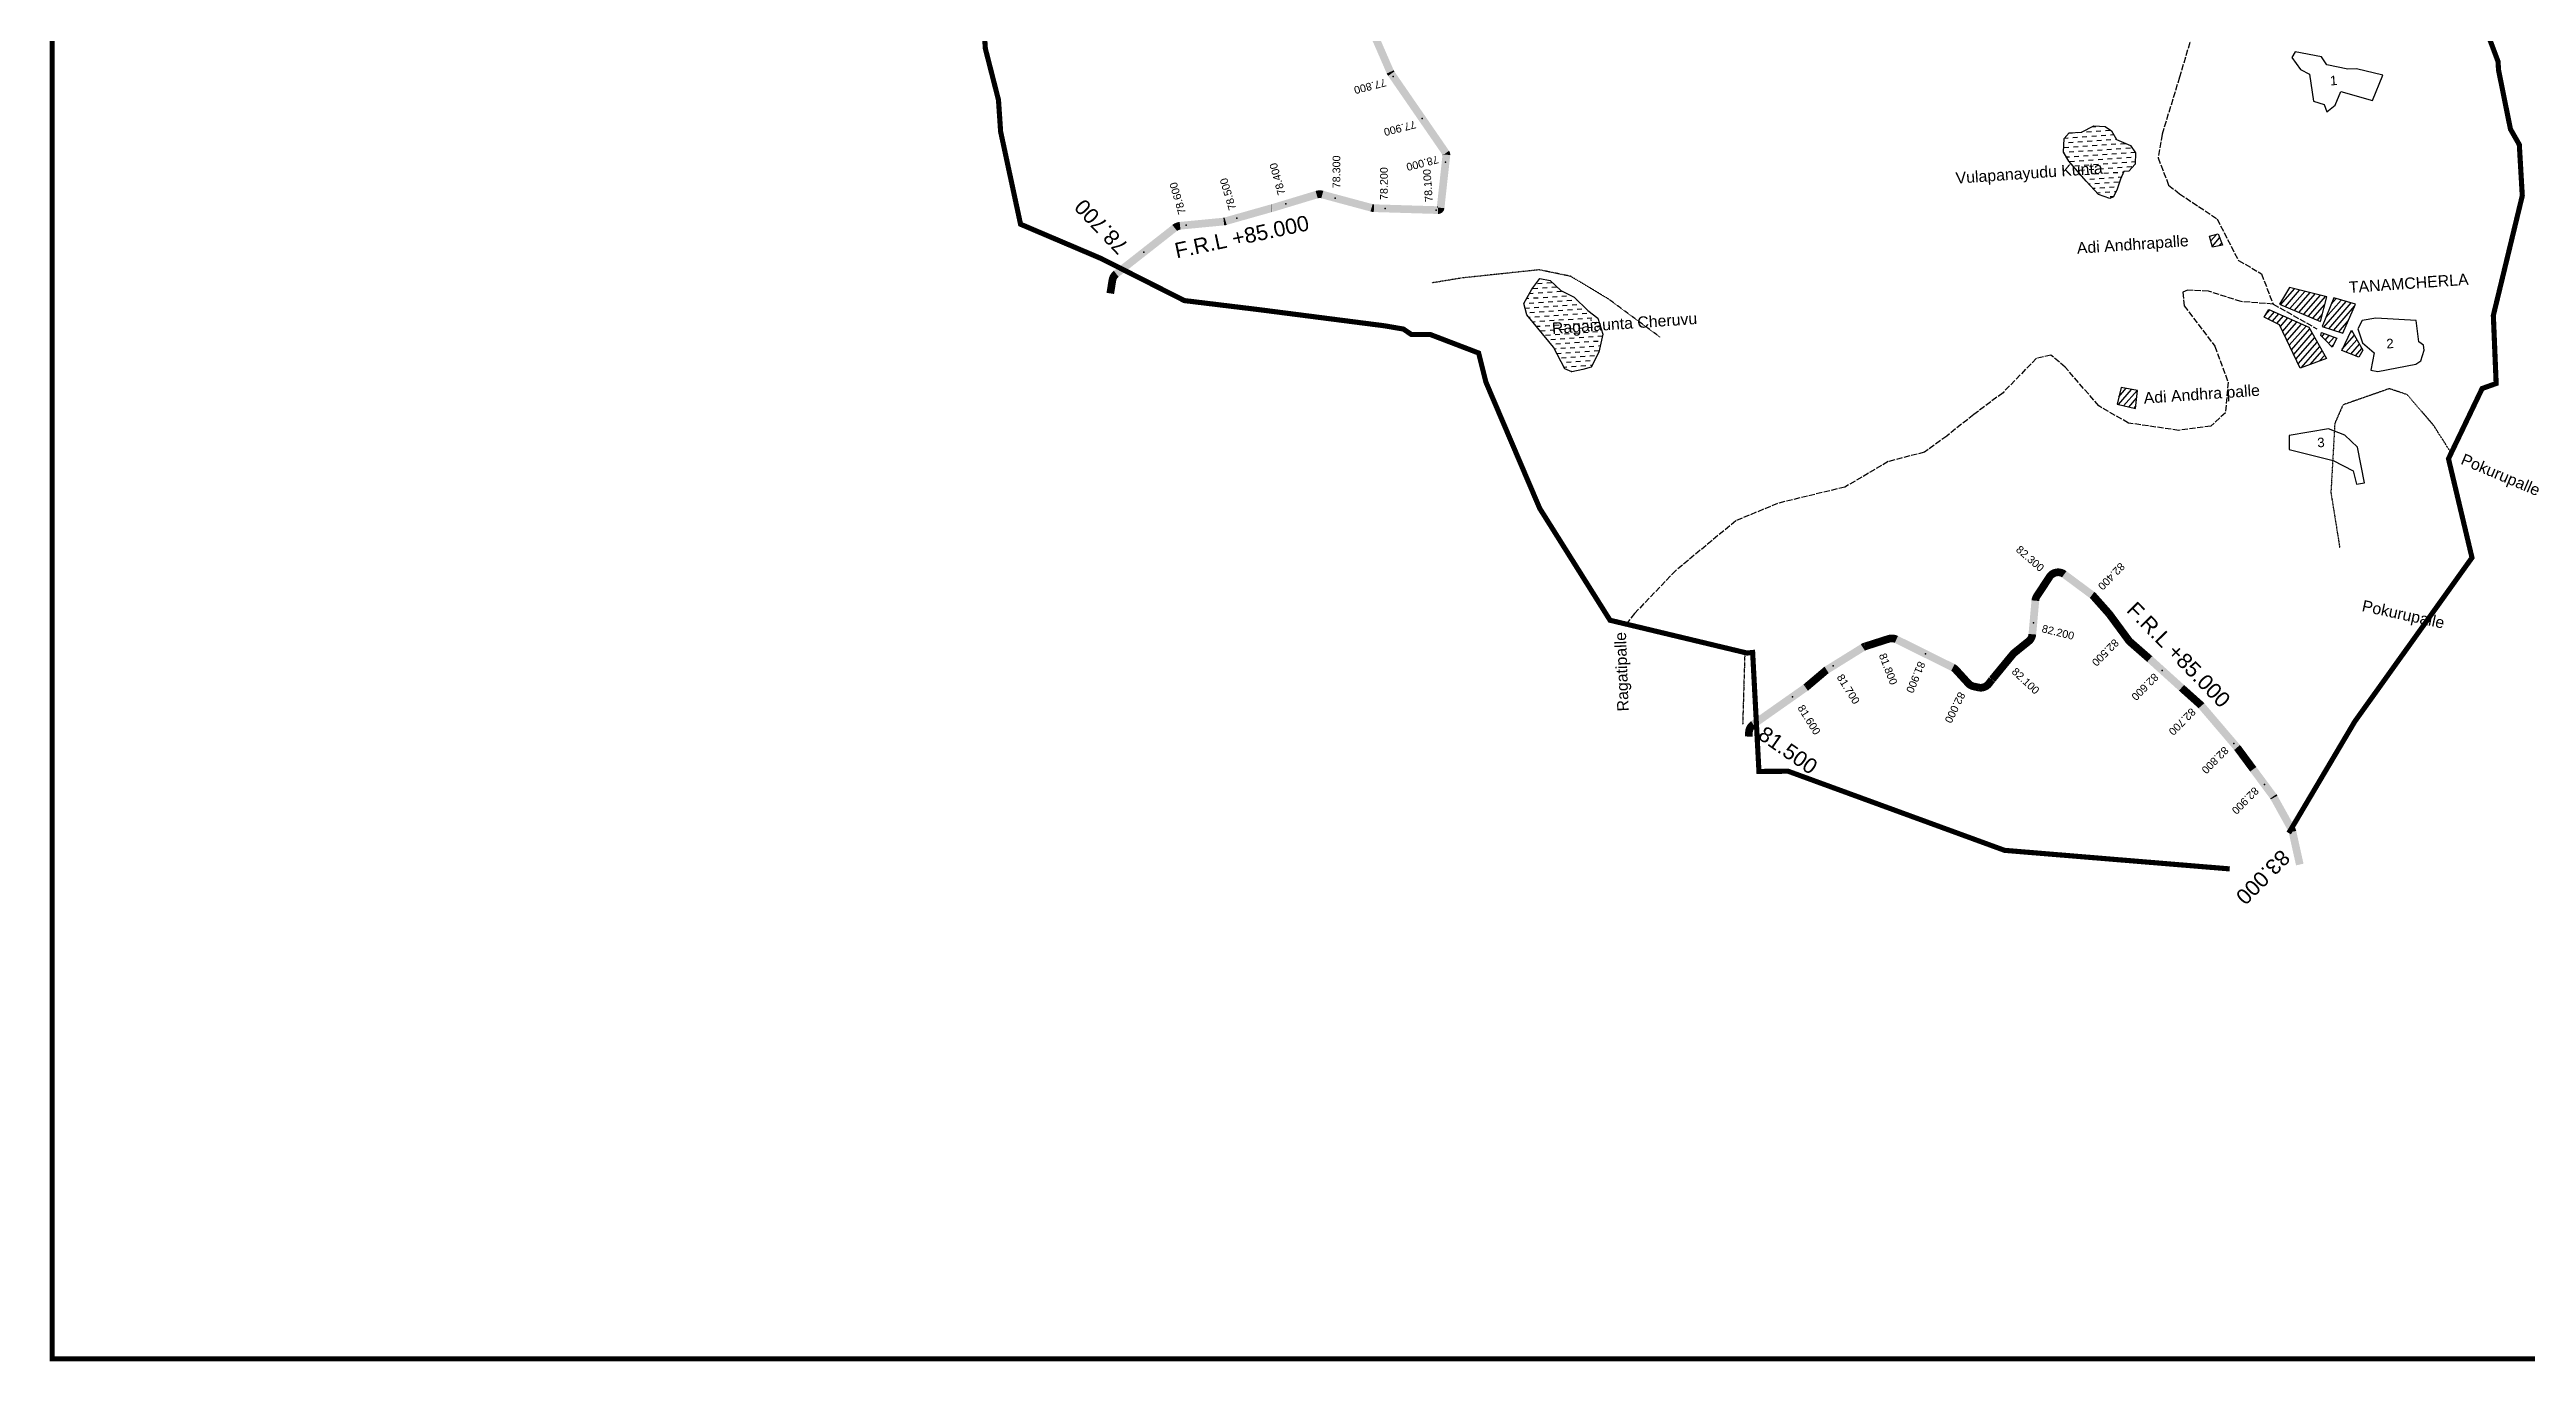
# Model space of a CAD drawing. Header units: inches. Extents: x 344327 to 351585, y 1579030 to 1584160.
# Drawn here: x 344327 to 349162, y 1579030 to 1581590 of the extents above; entities that cross this region are included whole.
import ezdxf

# ---------------------------------------------------------------- set-up
doc = ezdxf.new("R2010")
doc.units = ezdxf.units.IN
doc.header["$MEASUREMENT"] = 0
for name, pattern in [('ACAD_ISO02W100', [15, 12, -3]), ('ACAD_ISO03W100', [30, 12, -18]), ('ACAD_ISO07W100', [3, 0, -3]), ('BORDER', [1.75, 0.5, -0.25, 0.5, -0.25, 0, -0.25])]:
    doc.linetypes.add(name, pattern=pattern)
for name, color, linetype in [('BLOCK', 7, 'Continuous'), ('CARTTRACK', 30, 'ACAD_ISO02W100'), ('FRAME 025', 7, 'Continuous'), ('SURVEY_BND', 7, 'Continuous'), ('SURVEY_NO', 7, 'Continuous'), ('TEXT', 7, 'Continuous'), ('VILLAGE_AREA', 1, 'Continuous'), ('WATER_BODY', 4, 'Continuous')]:
    doc.layers.add(name, color=color, linetype=linetype)
doc.layers.add('FOOTPATH', color=150, linetype='ACAD_ISO07W100', lineweight=30)
doc.layers.add('VILL_BOUNDARY', color=6, linetype='BORDER', lineweight=30)
doc.styles.get("Standard").update_dxf_attribs({"font": 'arial.ttf'})
pattern_1 = [(48.93757, (345997.82, 1578067.1125), (-6.965936, 6.068735), [])]
pattern_2 = [(3.93757, (345997.82, 1578067.1125), (8.582487, 9.851321), [9.238713, -9.238713])]

msp = doc.modelspace()

# ---------------------------------------------------------------- hatches: boundary and pattern name
at = {"layer": 'VILLAGE_AREA'}
h = msp.add_hatch(dxfattribs=at)
h.set_pattern_fill('ANSI31', color=256, scale=73.909701, angle=3.9376, style=0)
h.set_pattern_definition(pattern_1)
h.paths.add_polyline_path([(348560.3, 1581230.6), (348543.6, 1581226.2), (348549.8, 1581204.6), (348569.3, 1581209)])
h.paths.add_polyline_path([(348403.2, 1580925.2), (348371, 1580931.3), (348363.6, 1580898.2), (348398.9, 1580889.8)])
h = msp.add_hatch(dxfattribs=at)
h.set_pattern_fill('ANSI31', color=256, scale=73.909701, angle=3.9376, style=0)
h.set_pattern_definition(pattern_1)
h.paths.add_polyline_path([(348737.7, 1581048.4), (348659.3, 1581083.4), (348650.4, 1581068.1), (348680.4, 1581053.5), (348720.8, 1580968.8), (348772.1, 1580987.9)])
h.paths.add_polyline_path([(348772.8, 1581108.2), (348699.7, 1581125.8), (348680.6, 1581093.8), (348760.5, 1581060.1)])
h.paths.add_polyline_path([(348828.8, 1581093.7), (348786.3, 1581105.8), (348763.9, 1581049.7), (348804, 1581037.1)])
h.paths.add_polyline_path([(348792.4, 1581027.4), (348762.3, 1581038.3), (348760.7, 1581032.5), (348770.7, 1581022.5), (348783.3, 1581009.8)])
h.paths.add_polyline_path([(348821, 1581042.6), (348801.7, 1581003.1), (348835.2, 1580990.1), (348843.3, 1581003.6)])
at = {"layer": 'WATER_BODY'}
h = msp.add_hatch(dxfattribs=at)
h.set_pattern_fill('DASH', color=256, scale=73.909701, angle=3.9376, style=0)
h.set_pattern_definition(pattern_2)
h.paths.add_polyline_path([(348389.1, 1581403.3), (348362.1, 1581414.8), (348352.3, 1581431.6), (348340, 1581440.2), (348317.7, 1581441.5), (348294, 1581429.5), (348269.6, 1581427.9), (348259.8, 1581416.6), (348258.6, 1581390.4), (348269.2, 1581372.9), (348302.9, 1581333.5), (348326.9, 1581307.6), (348349.2, 1581299.7), (348356.2, 1581303.3), (348363.2, 1581318.2), (348369.6, 1581337.8), (348376.4, 1581352.6), (348386.1, 1581353.3), (348398.8, 1581366.7), (348398.9, 1581389.2)])
h.paths.add_polyline_path([(348042.2, 1581313.7), (348335.6, 1581333.9), (348332.5, 1581378.5), (348039.2, 1581358.3)], flags=9)
h = msp.add_hatch(dxfattribs=at)
h.set_pattern_fill('DASH', color=256, scale=73.909701, angle=3.9376, style=0)
h.set_pattern_definition(pattern_2)
h.paths.add_polyline_path([(347303.3, 1581107.1), (347277.2, 1581120.5), (347256.5, 1581140), (347236.5, 1581143.8), (347220.8, 1581123), (347205.3, 1581094.6), (347210.6, 1581073.1), (347232.4, 1581046.8), (347262.6, 1581009.8), (347284.9, 1580967.5), (347299, 1580961.8), (347320, 1580965.8), (347336.2, 1580970.8), (347351.4, 1580999.8), (347359.4, 1581035.3), (347349.3, 1581066.4), (347330.2, 1581081.3)])
h.paths.add_polyline_path([(347254.1, 1581020.4), (347536.6, 1581039.9), (347533.5, 1581084.4), (347251.1, 1581065)], flags=9)

# ---------------------------------------------------------------- linework, layer by layer
at = {"layer": 'BLOCK', "color": 1, "const_width": 15}
for points in [[(346397.6, 1581114.6), (346401.7, 1581140.3, -0.188466), (346409.2, 1581152.8), (346523.4, 1581242.4, -0.143073), (346533.8, 1581246.6), (346619.2, 1581254.8, 0.044768), (346622.7, 1581255.5), (346712.8, 1581281, 0.004254), (346713.2, 1581281), (346800.5, 1581307.4, -0.139759), (346811.5, 1581307.5), (346907.7, 1581281.6, 0.058241), (346912.3, 1581280.9), (347037.4, 1581277.1, 0.391442), (347042.5, 1581281.6), (347053.8, 1581385.2, 0.180048), (347052.9, 1581388.5), (346946.1, 1581543.4, -0.048307), (346944.2, 1581546.8), (346830.6, 1581807.7, -0.036679)], [(348719.9, 1580000.1), (348705.6, 1580064.2, 0.071904), (348703.6, 1580069.5), (348669.6, 1580130.8, 0.032951), (348668.2, 1580133.1), (348629, 1580186, -0.000428), (348629, 1580186), (348598.4, 1580227.4, 0.017951), (348597.5, 1580228.5), (348527.9, 1580310, 0.033328), (348526, 1580311.9), (348489, 1580345, -0.001174), (348489, 1580345), (348427.1, 1580400.9, 0.003941), (348426.9, 1580401.1), (348388.6, 1580434.6, -0.05445), (348385.7, 1580437.8), (348348.5, 1580488.3, 0.023069), (348347.4, 1580489.7), (348317.4, 1580523.4, 0.051862), (348314.3, 1580526.2), (348260, 1580566.5, 0.429768), (348231.4, 1580561.4), (348206.8, 1580524.2, 0.124564), (348203.6, 1580515), (348197.8, 1580449.5, -0.20383), (348190.4, 1580435.7), (348162.6, 1580413.3, 0.050982), (348159.7, 1580410.4), (348119.2, 1580361.2, 0.00697), (348118.8, 1580360.8), (348112.7, 1580352.9, -0.287783), (348092.7, 1580345.6), (348083.3, 1580347.7, -0.156362), (348072.7, 1580353.7), (348048.5, 1580380.2, 0.093063), (348042.6, 1580384.7), (347932.3, 1580439.4, 0.19526), (347917.3, 1580440.5), (347871.3, 1580425.8, 0.061369), (347866.9, 1580423.7), (347796.2, 1580379.8, 0.036539), (347793.9, 1580378.1), (347756.7, 1580346.6, -0.022434), (347755.3, 1580345.5), (347653, 1580273.6, 0.230674), (347644.5, 1580258.3), (347644.1, 1580249.8)], [(348609.4, 1580212.5), (348598.4, 1580227.4, 0.017951), (348597.5, 1580228.5), (348527.9, 1580310, 0.033328), (348526, 1580311.9), (348489, 1580345, -0.001174), (348489, 1580345), (348427.1, 1580400.9, 0.003941), (348426.9, 1580401.1), (348388.6, 1580434.6, -0.05445), (348385.7, 1580437.8), (348348.5, 1580488.3, 0.023069), (348347.4, 1580489.7), (348317.4, 1580523.4, 0.051862), (348314.3, 1580526.2), (348260, 1580566.5, 0.429768), (348231.4, 1580561.4), (348206.8, 1580524.2, 0.124564), (348203.6, 1580515), (348197.8, 1580449.5, -0.20383), (348190.4, 1580435.7), (348162.6, 1580413.3, 0.050982), (348159.7, 1580410.4), (348119.2, 1580361.2, 0.00697), (348118.8, 1580360.8), (348112.7, 1580352.9, -0.287783), (348092.7, 1580345.6), (348083.3, 1580347.7, -0.156362), (348072.7, 1580353.7), (348048.5, 1580380.2, 0.093063), (348042.6, 1580384.7), (347932.3, 1580439.4, 0.19526), (347917.3, 1580440.5), (347871.3, 1580425.8, 0.061369), (347866.9, 1580423.7), (347796.2, 1580379.8, 0.036539), (347793.9, 1580378.1), (347785, 1580370.5)]]:
    msp.add_lwpolyline(points, format="xyb", dxfattribs=at)
at = {"layer": 'BLOCK', "color": 2}
for p in [(346949.8, 1581538), (347006.6, 1581455.7), (347052.2, 1581370.4), (346644.4, 1581261.6), (346740.5, 1581289.3), (346836.8, 1581300.7), (346934.2, 1581280.3), (347034.1, 1581277.2), (346545.7, 1581247.7), (346463, 1581195.1), (346399.1, 1581123.8), (348232.7, 1580563.1), (348315.9, 1580524.9), (348199.7, 1580471.8), (348378.7, 1580447.3), (347809.2, 1580387.8), (347809.2, 1580387.8), (347897.2, 1580434.1), (347989.1, 1580411.2), (348145.9, 1580393.6), (348070.7, 1580355.9), (348451.4, 1580379), (347729.6, 1580327.5), (348525.8, 1580312.1), (347648.5, 1580269.2), (348590.9, 1580236.3), (348651, 1580156.3)]:
    msp.add_point(p, dxfattribs=at)
at = {"layer": 'CARTTRACK'}
for points in [[(348829.4, 1582657.3), (348801.5, 1582517.5), (348791.3, 1582438.5), (348742.4, 1582261.6), (348696, 1582210.5), (348669.6, 1582171.3), (348585.9, 1582001.1), (348547, 1581906.5), (348518.4, 1581781.1), (348514.4, 1581719.3), (348513.6, 1581633), (348485.2, 1581536.5), (348451.1, 1581425.1), (348443.1, 1581379.2), (348463.9, 1581325.6), (348485.1, 1581309.2), (348558.5, 1581259.9), (348600, 1581179.1), (348645, 1581153.1), (348667.7, 1581093.7), (348753.1, 1581045.7)], [(348667.7, 1581093.7), (348605.3, 1581098.6), (348541.6, 1581118.9), (348501, 1581120.7), (348491.4, 1581116.7), (348494.4, 1581090.5), (348553.9, 1581011.7), (348579.8, 1580941.5), (348574.8, 1580881.8), (348546.1, 1580855.5), (348483.7, 1580847.3), (348385.7, 1580861.6), (348327.3, 1580895.1), (348262.1, 1580970.9), (348234.1, 1580994.1), (348205.6, 1580988), (348140.5, 1580920.9), (348083.3, 1580878.1), (348030.5, 1580836.3), (347987.4, 1580804.9), (347916.4, 1580786.4), (347831.4, 1580736.6), (347700.3, 1580704.9), (347618.7, 1580670.6), (347501.9, 1580574.1), (347421.3, 1580490.3), (347405, 1580469.2)]]:
    msp.add_lwpolyline(points, dxfattribs=at)
at = {"layer": 'FOOTPATH', "ltscale": 0.0002}
for points in [[(347470.6, 1581029.5), (347370.2, 1581103.7), (347296.2, 1581148), (347234.7, 1581160.6), (347082.7, 1581144.5), (347025.5, 1581135)], [(349015.6, 1580803.2), (348981.2, 1580857), (348930.1, 1580916.7), (348894.7, 1580928.6), (348804.1, 1580897), (348788.3, 1580861.3), (348780.6, 1580726.2), (348797.8, 1580619.1)]]:
    msp.add_lwpolyline(points, dxfattribs=at)
at = {"layer": 'FRAME 025', "lineweight": -3, "const_width": 9.84}
msp.add_lwpolyline([(344331.6, 1579035.4), (351580.1, 1579035.4), (351580.1, 1584155.1), (344331.6, 1584155.1), (344331.6, 1579035.4)], dxfattribs=at)
at = {"layer": 'SURVEY_BND'}
for points in [[(348799.9, 1581508.7), (348861.6, 1581491.2), (348882.2, 1581540.5), (348830.6, 1581552.9), (348813.8, 1581551.9), (348772.7, 1581560.9), (348762.6, 1581576.5), (348710.7, 1581585.8), (348704.6, 1581575), (348721.2, 1581551.6), (348738.6, 1581542.6), (348746.9, 1581489.8), (348767.7, 1581483.4), (348772.6, 1581469), (348788.8, 1581481.7), (348799.9, 1581508.7)], [(348858.3, 1580965), (348872.4, 1580961.9), (348946.3, 1580976.2), (348956, 1580983.2), (348962.5, 1581004), (348961.5, 1581013.7), (348952.2, 1581020.4), (348947.4, 1581061.5), (348868.3, 1581066.3), (348841.4, 1581061.8), (348833, 1581045.5), (348842.2, 1581017.9), (348865.3, 1580998.9), (348858.3, 1580965)], [(348830.7, 1580742.3), (348846, 1580745.2), (348832.4, 1580814.7), (348807.9, 1580838), (348775.7, 1580850.2), (348699.1, 1580837.4), (348698.9, 1580809.8), (348785, 1580788.3), (348823.9, 1580768.7), (348830.7, 1580742.3)]]:
    msp.add_lwpolyline(points, dxfattribs=at)
at = {"layer": 'VILL_BOUNDARY', "color": 6, "linetype": 'ACAD_ISO03W100', "lineweight": -2, "ltscale": 3, "const_width": 10}
for points in [[(349036.4, 1581755.5), (349106.9, 1581567.3), (349108, 1581550.1), (349131.2, 1581435.1), (349148.5, 1581404.9), (349154.3, 1581305.1), (349097.8, 1581071.6), (349103.3, 1580938.8), (349075.9, 1580929), (349010.2, 1580792), (349056.1, 1580598.9), (348827.3, 1580279.2), (348698.4, 1580061.6), (348698.4, 1580061.6)], [(348583.1, 1579991.6), (348143.6, 1580027.8), (347721, 1580182.2), (347664, 1580181.8), (347651.7, 1580413.9), (347640.8, 1580412.8), (347373.3, 1580476.8), (347236, 1580695.1), (347130.8, 1580941.8), (347116.7, 1580998.3), (347022.6, 1581034.3), (346985.3, 1581034.5), (346969.9, 1581045), (346933.6, 1581051.3), (346686.4, 1581083.1), (346542.2, 1581100.6), (346379.5, 1581182.8), (346222.4, 1581249.6), (346183.5, 1581430.4), (346179.3, 1581492.2), (346153.7, 1581592.3), (346146.2, 1581701.2)]]:
    msp.add_lwpolyline(points, dxfattribs=at)
at = {"layer": 'VILL_BOUNDARY'}
msp.add_lwpolyline([(347636.4, 1580413.9), (347632.2, 1580274.1)], dxfattribs=at)
at = {"layer": 'VILLAGE_AREA'}
for points in [[(348543.6, 1581226.2), (348560.3, 1581230.6), (348569.3, 1581209), (348549.8, 1581204.6), (348543.6, 1581226.2)], [(348760.5, 1581060.1), (348772.8, 1581108.2), (348699.7, 1581125.8), (348680.6, 1581093.8), (348760.5, 1581060.1)], [(348737.7, 1581048.4), (348772.1, 1580987.9), (348720.8, 1580968.8), (348680.4, 1581053.5), (348650.4, 1581068.1), (348659.3, 1581083.4), (348737.7, 1581048.4)], [(348804, 1581037.1), (348828.8, 1581093.7), (348786.3, 1581105.8), (348763.9, 1581049.7), (348804, 1581037.1)], [(348760.7, 1581032.5), (348762.3, 1581038.3), (348792.4, 1581027.4), (348783.3, 1581009.8), (348770.7, 1581022.5), (348760.7, 1581032.5)], [(348801.7, 1581003.1), (348821, 1581042.6), (348843.3, 1581003.6), (348835.2, 1580990.1), (348801.7, 1581003.1)], [(348363.6, 1580898.2), (348398.9, 1580889.8), (348403.2, 1580925.2), (348371, 1580931.3), (348363.6, 1580898.2)]]:
    msp.add_lwpolyline(points, dxfattribs=at)
at = {"layer": 'WATER_BODY'}
for points in [[(348356.2, 1581303.3), (348349.2, 1581299.7), (348326.9, 1581307.6), (348302.9, 1581333.5), (348269.2, 1581372.9), (348258.6, 1581390.4), (348259.8, 1581416.6), (348269.6, 1581427.9), (348294, 1581429.5), (348317.7, 1581441.5), (348340, 1581440.2), (348352.3, 1581431.6), (348362.1, 1581414.8), (348389.1, 1581403.3), (348398.9, 1581389.2), (348398.8, 1581366.7), (348386.1, 1581353.3), (348376.4, 1581352.6), (348369.6, 1581337.8), (348363.2, 1581318.2), (348356.2, 1581303.3)], [(347320, 1580965.8), (347299, 1580961.8), (347284.9, 1580967.5), (347262.6, 1581009.8), (347232.4, 1581046.8), (347210.6, 1581073.1), (347205.3, 1581094.6), (347220.8, 1581123), (347236.5, 1581143.8), (347256.5, 1581140), (347277.2, 1581120.5), (347303.3, 1581107.1), (347330.2, 1581081.3), (347349.3, 1581066.4), (347359.4, 1581035.3), (347351.4, 1580999.8), (347336.2, 1580970.8), (347320, 1580965.8)]]:
    msp.add_lwpolyline(points, dxfattribs=at)

# ---------------------------------------------------------------- texts
at = {"layer": 'BLOCK', "color": 0}
for s, rotation, p in [('77.800', 194.4821, (346934.1, 1581533.9)), ('77.900', 194.4821, (346992.3, 1581452)), ('78.400', 105.5093, (346739.6, 1581308.9)), ('78.300', 89.8705, (346846.5, 1581319.7)), ('78.200', 89.8705, (346939.2, 1581296.8)), ('78.000', 194.4821, (347036.3, 1581383.8)), ('78.100', 93.9594, (347027.2, 1581293.8)), ('78.600', 106.5877, (346545.4, 1581271.6)), ('78.500', 106.5877, (346643.8, 1581279.7)), ('82.300', 318.7948, (348164.4, 1580612.6)), ('82.400', 225.7823, (348369.2, 1580590.6)), ('82.200', 346.0609, (348215.1, 1580453.9)), ('82.500', 225.2992, (348357.6, 1580441.7)), ('81.800', 291.0864, (347897.8, 1580408.9)), ('81.900', 247.2926, (347975.6, 1580398)), ('81.700', 301.8691, (347815.2, 1580365.7)), ('81.700', 301.8691, (347815.2, 1580365.7)), ('82.100', 317.003, (348156.1, 1580374.8)), ('82.600', 225.2992, (348434.9, 1580374.7)), ('81.600', 301.8691, (347738.6, 1580305.9)), ('82.000', 243.765, (348054.3, 1580338.5)), ('82.700', 225.2992, (348507.6, 1580306.8)), ('82.700', 225.2992, (348507.6, 1580306.8)), ('82.800', 225.2992, (348571.9, 1580231.7)), ('82.800', 225.2992, (348571.9, 1580231.7)), ('82.900', 225.2992, (348630.8, 1580152.7))]:
    msp.add_text(s, height=15, rotation=rotation, dxfattribs=at).set_placement(p)
at = {"layer": 'BLOCK', "color": 1}
for s, rotation, p in [('78.700', 133.5692, (346435.1, 1581208.6)), ('F.R.L +85.000', 11.9941, (346527, 1581182.9)), ('F.R.L +85.000', 314.2153, (348379.7, 1580494.8)), ('81.500', 325.0265, (347659.6, 1580247.7)), ('83.000', 225.2992, (348682.5, 1580031.4))]:
    msp.add_text(s, height=30, rotation=rotation, dxfattribs=at).set_placement(p)
at = {"layer": 'SURVEY_NO'}
for s, p in [('1', (348779.4, 1581520.4)), ('2', (348889.5, 1581007.1)), ('3', (348754.7, 1580814.1))]:
    msp.add_text(s, height=18.5, rotation=3.9376, dxfattribs=at).set_placement(p)
at = {"layer": 'TEXT'}
for s, rotation, p in [('Vulapanayudu Kunta', 3.9376, (348048.7, 1581328.7)), ('Adi Andhrapalle', 3.9376, (348285.4, 1581191.9)), ('TANAMCHERLA', 3.9376, (348816.5, 1581115.4)), ('Ragaiaunta Cheruvu', 3.9376, (347260.6, 1581035.4)), ('Adi Andhra palle', 3.9376, (348415.9, 1580899.4)), ('Pokurupalle', 337.0652, (349032.5, 1580782.5)), ('Pokurupalle', 347.782, (348839.8, 1580495)), ('Ragatipalle', 92.0044, (347409.7, 1580299.3))]:
    msp.add_text(s, height=22.173, rotation=rotation, dxfattribs=at).set_placement(p)

doc.saveas('drawing.dxf')
